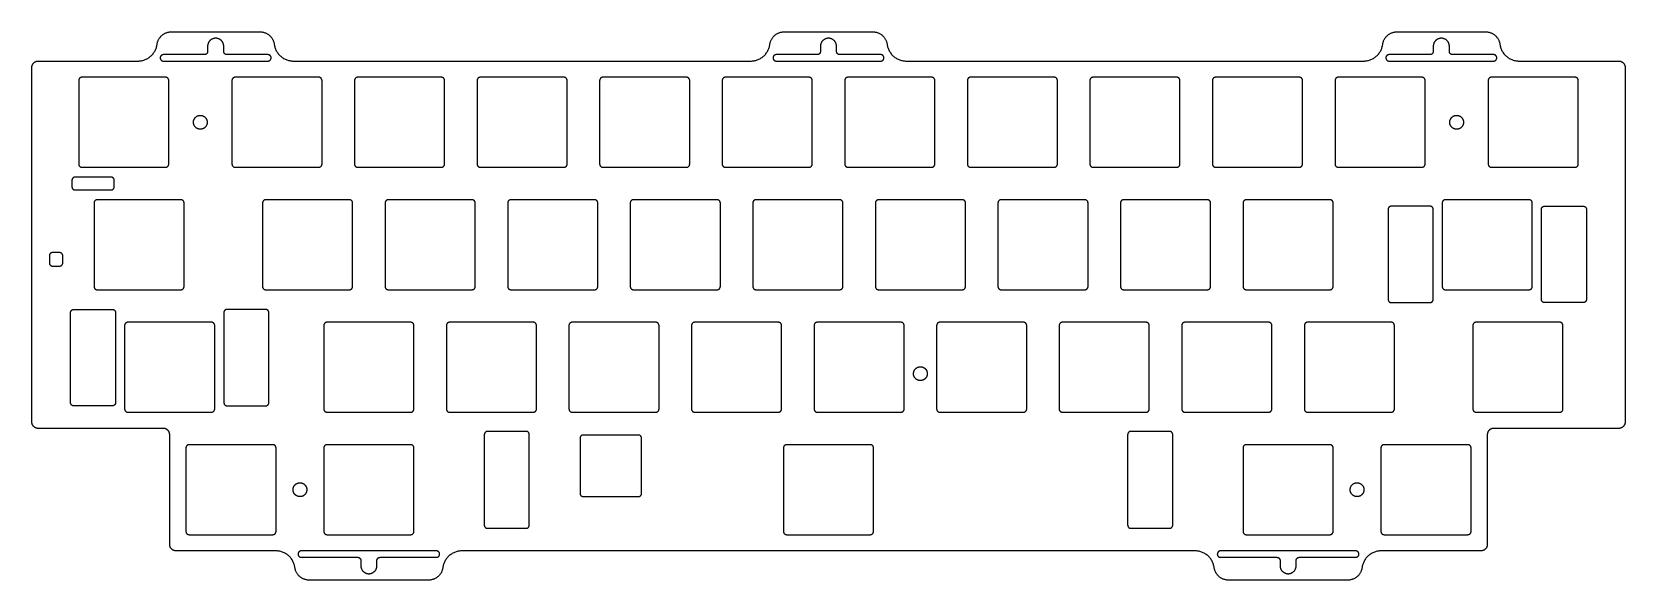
# Model space of a CAD drawing. Header units: millimetres. Extents: x -2641 to -2393, y 250 to 336.
import ezdxf

# ---------------------------------------------------------------- set-up
doc = ezdxf.new("R2010")
doc.units = ezdxf.units.MM
doc.layers.add('默认', color=7, linetype='Continuous', true_color=0xffffff)

msp = doc.modelspace()

# ---------------------------------------------------------------- linework, layer by layer
at = {"layer": '默认'}
for p, q in [((-2634.74, 312.41), (-2634.74, 311.41)), ((-2628.66, 312.91), (-2634.24, 312.91)), ((-2628.16, 311.41), (-2628.16, 312.41)), ((-2634.24, 310.91), (-2628.66, 310.91))]:
    msp.add_line(p, q, dxfattribs=at)
for points in [[(-2636.66, 301.17), (-2637.21, 301.17), (-2637.75, 301.17)], [(-2637.75, 299.07), (-2637.21, 299.07), (-2636.66, 299.07)], [(-2546.7, 272.79), (-2555.27, 272.79)], [(-2555.77, 272.29), (-2555.77, 263.71)], [(-2546.2, 263.71), (-2546.2, 272.29)], [(-2555.27, 263.21), (-2546.7, 263.21)]]:
    msp.add_lwpolyline(points, dxfattribs=at)
for points, weights in [([(-2621.51, 333.56), (-2621.25, 335.51), (-2619.28, 335.51)], [1, 0.752772652709, 1]), ([(-2605.52, 335.51), (-2603.55, 335.51), (-2603.29, 333.56)], [1, 0.752772652709, 1]), ([(-2526.26, 333.56), (-2526, 335.51), (-2524.03, 335.51)], [1, 0.752772652709, 1]), ([(-2510.27, 335.51), (-2508.3, 335.51), (-2508.04, 333.56)], [1, 0.752772652709, 1]), ([(-2431.01, 333.56), (-2430.75, 335.51), (-2428.78, 335.51)], [1, 0.752772652709, 1]), ([(-2415.02, 335.51), (-2413.05, 335.51), (-2412.79, 333.56)], [1, 0.752772652709, 1]), ([(-2624.48, 330.96), (-2621.86, 330.96), (-2621.51, 333.56)], [1, 0.752772652709, 1]), ([(-2613.65, 332.46), (-2613.65, 331.96), (-2614.15, 331.96)], [1, 0.707106781187, 1]), ([(-2610.65, 331.96), (-2611.15, 331.96), (-2611.15, 332.46)], [1, 0.707106781187, 1]), ([(-2603.29, 333.56), (-2602.94, 330.96), (-2600.31, 330.96)], [1, 0.752772652709, 1]), ([(-2529.23, 330.96), (-2526.61, 330.96), (-2526.26, 333.56)], [1, 0.752772652709, 1]), ([(-2518.4, 332.46), (-2518.4, 331.96), (-2518.9, 331.96)], [1, 0.707106781187, 1]), ([(-2515.4, 331.96), (-2515.9, 331.96), (-2515.9, 332.46)], [1, 0.707106781187, 1]), ([(-2508.04, 333.56), (-2507.69, 330.96), (-2505.06, 330.96)], [1, 0.752772652709, 1]), ([(-2433.98, 330.96), (-2431.36, 330.96), (-2431.01, 333.56)], [1, 0.752772652709, 1]), ([(-2423.15, 332.46), (-2423.15, 331.96), (-2423.65, 331.96)], [1, 0.707106781186, 1]), ([(-2420.15, 331.96), (-2420.65, 331.96), (-2420.65, 332.46)], [1, 0.707106781187, 1]), ([(-2412.79, 333.56), (-2412.44, 330.96), (-2409.81, 330.96)], [1, 0.752772652709, 1]), ([(-2640.97, 329.96), (-2640.97, 330.96), (-2639.97, 330.96)], [1, 0.707106781187, 1]), ([(-2394.33, 330.96), (-2393.33, 330.96), (-2393.33, 329.96)], [1, 0.707106781187, 1]), ([(-2633.19, 328.44), (-2633.69, 328.44), (-2633.69, 327.94)], [1, 0.707106781186, 1]), ([(-2619.69, 327.94), (-2619.69, 328.44), (-2620.19, 328.44)], [1, 0.707106781187, 1]), ([(-2609.37, 328.44), (-2609.87, 328.44), (-2609.87, 327.94)], [1, 0.707106781187, 1]), ([(-2595.87, 327.94), (-2595.87, 328.44), (-2596.37, 328.44)], [1, 0.707106781186, 1]), ([(-2590.32, 328.44), (-2590.82, 328.44), (-2590.82, 327.94)], [1, 0.707106781187, 1]), ([(-2576.82, 327.94), (-2576.82, 328.44), (-2577.32, 328.44)], [1, 0.707106781186, 1]), ([(-2571.27, 328.44), (-2571.77, 328.44), (-2571.77, 327.94)], [1, 0.707106781186, 1]), ([(-2557.77, 327.94), (-2557.77, 328.44), (-2558.27, 328.44)], [1, 0.707106781187, 1]), ([(-2552.22, 328.44), (-2552.72, 328.44), (-2552.72, 327.94)], [1, 0.707106781187, 1]), ([(-2538.72, 327.94), (-2538.72, 328.44), (-2539.22, 328.44)], [1, 0.707106781186, 1]), ([(-2533.17, 328.44), (-2533.67, 328.44), (-2533.67, 327.94)], [1, 0.707106781186, 1]), ([(-2519.67, 327.94), (-2519.67, 328.44), (-2520.17, 328.44)], [1, 0.707106781187, 1]), ([(-2514.12, 328.44), (-2514.62, 328.44), (-2514.62, 327.94)], [1, 0.707106781186, 1]), ([(-2500.62, 327.94), (-2500.62, 328.44), (-2501.12, 328.44)], [1, 0.707106781186, 1]), ([(-2495.07, 328.44), (-2495.57, 328.44), (-2495.57, 327.94)], [1, 0.707106781187, 1]), ([(-2481.57, 327.94), (-2481.57, 328.44), (-2482.07, 328.44)], [1, 0.707106781187, 1]), ([(-2476.02, 328.44), (-2476.52, 328.44), (-2476.52, 327.94)], [1, 0.707106781186, 1]), ([(-2462.52, 327.94), (-2462.52, 328.44), (-2463.02, 328.44)], [1, 0.707106781186, 1]), ([(-2456.97, 328.44), (-2457.47, 328.44), (-2457.47, 327.94)], [1, 0.707106781186, 1]), ([(-2443.47, 327.94), (-2443.47, 328.44), (-2443.97, 328.44)], [1, 0.707106781186, 1]), ([(-2437.92, 328.44), (-2438.42, 328.44), (-2438.42, 327.94)], [1, 0.707106781186, 1]), ([(-2424.42, 327.94), (-2424.42, 328.44), (-2424.92, 328.44)], [1, 0.707106781186, 1]), ([(-2414.11, 328.44), (-2414.61, 328.44), (-2414.61, 327.94)], [1, 0.707106781186, 1]), ([(-2400.61, 327.94), (-2400.61, 328.44), (-2401.11, 328.44)], [1, 0.707106781186, 1]), ([(-2633.69, 314.94), (-2633.69, 314.44), (-2633.19, 314.44)], [1, 0.707106781186, 1]), ([(-2620.19, 314.44), (-2619.69, 314.44), (-2619.69, 314.94)], [1, 0.707106781187, 1]), ([(-2609.87, 314.94), (-2609.87, 314.44), (-2609.37, 314.44)], [1, 0.707106781187, 1]), ([(-2596.37, 314.44), (-2595.87, 314.44), (-2595.87, 314.94)], [1, 0.707106781187, 1]), ([(-2590.82, 314.94), (-2590.82, 314.44), (-2590.32, 314.44)], [1, 0.707106781186, 1]), ([(-2577.32, 314.44), (-2576.82, 314.44), (-2576.82, 314.94)], [1, 0.707106781187, 1]), ([(-2571.77, 314.94), (-2571.77, 314.44), (-2571.27, 314.44)], [1, 0.707106781187, 1]), ([(-2558.27, 314.44), (-2557.77, 314.44), (-2557.77, 314.94)], [1, 0.707106781186, 1]), ([(-2552.72, 314.94), (-2552.72, 314.44), (-2552.22, 314.44)], [1, 0.707106781186, 1]), ([(-2539.22, 314.44), (-2538.72, 314.44), (-2538.72, 314.94)], [1, 0.707106781187, 1]), ([(-2533.67, 314.94), (-2533.67, 314.44), (-2533.17, 314.44)], [1, 0.707106781187, 1]), ([(-2520.17, 314.44), (-2519.67, 314.44), (-2519.67, 314.94)], [1, 0.707106781187, 1]), ([(-2514.62, 314.94), (-2514.62, 314.44), (-2514.12, 314.44)], [1, 0.707106781186, 1]), ([(-2501.12, 314.44), (-2500.62, 314.44), (-2500.62, 314.94)], [1, 0.707106781186, 1]), ([(-2495.57, 314.94), (-2495.57, 314.44), (-2495.07, 314.44)], [1, 0.707106781187, 1]), ([(-2482.07, 314.44), (-2481.57, 314.44), (-2481.57, 314.94)], [1, 0.707106781187, 1]), ([(-2476.52, 314.94), (-2476.52, 314.44), (-2476.02, 314.44)], [1, 0.707106781186, 1]), ([(-2463.02, 314.44), (-2462.52, 314.44), (-2462.52, 314.94)], [1, 0.707106781187, 1]), ([(-2457.47, 314.94), (-2457.47, 314.44), (-2456.97, 314.44)], [1, 0.707106781186, 1]), ([(-2443.97, 314.44), (-2443.47, 314.44), (-2443.47, 314.94)], [1, 0.707106781186, 1]), ([(-2438.42, 314.94), (-2438.42, 314.44), (-2437.92, 314.44)], [1, 0.707106781187, 1]), ([(-2424.92, 314.44), (-2424.42, 314.44), (-2424.42, 314.94)], [1, 0.707106781186, 1]), ([(-2414.61, 314.94), (-2414.61, 314.44), (-2414.11, 314.44)], [1, 0.707106781187, 1]), ([(-2401.11, 314.44), (-2400.61, 314.44), (-2400.61, 314.94)], [1, 0.707106781186, 1]), ([(-2634.24, 312.91), (-2634.74, 312.91), (-2634.74, 312.41)], [1, 0.707106781187, 1]), ([(-2628.16, 312.41), (-2628.16, 312.91), (-2628.66, 312.91)], [1, 0.707106781187, 1]), ([(-2634.74, 311.41), (-2634.74, 310.91), (-2634.24, 310.91)], [1, 0.707106781187, 1]), ([(-2628.66, 310.91), (-2628.16, 310.91), (-2628.16, 311.41)], [1, 0.707106781186, 1]), ([(-2630.81, 309.39), (-2631.31, 309.39), (-2631.31, 308.89)], [1, 0.707106781186, 1]), ([(-2617.31, 308.89), (-2617.31, 309.39), (-2617.81, 309.39)], [1, 0.707106781187, 1]), ([(-2604.61, 309.39), (-2605.11, 309.39), (-2605.11, 308.89)], [1, 0.707106781186, 1]), ([(-2591.11, 308.89), (-2591.11, 309.39), (-2591.61, 309.39)], [1, 0.707106781187, 1]), ([(-2585.56, 309.39), (-2586.06, 309.39), (-2586.06, 308.89)], [1, 0.707106781187, 1]), ([(-2572.06, 308.89), (-2572.06, 309.39), (-2572.56, 309.39)], [1, 0.707106781187, 1]), ([(-2566.51, 309.39), (-2567.01, 309.39), (-2567.01, 308.89)], [1, 0.707106781187, 1]), ([(-2553.01, 308.89), (-2553.01, 309.39), (-2553.51, 309.39)], [1, 0.707106781187, 1]), ([(-2547.46, 309.39), (-2547.96, 309.39), (-2547.96, 308.89)], [1, 0.707106781186, 1]), ([(-2533.96, 308.89), (-2533.96, 309.39), (-2534.46, 309.39)], [1, 0.707106781187, 1]), ([(-2528.41, 309.39), (-2528.91, 309.39), (-2528.91, 308.89)], [1, 0.707106781186, 1]), ([(-2514.91, 308.89), (-2514.91, 309.39), (-2515.41, 309.39)], [1, 0.707106781186, 1]), ([(-2509.36, 309.39), (-2509.86, 309.39), (-2509.86, 308.89)], [1, 0.707106781186, 1]), ([(-2495.86, 308.89), (-2495.86, 309.39), (-2496.36, 309.39)], [1, 0.707106781187, 1]), ([(-2490.31, 309.39), (-2490.81, 309.39), (-2490.81, 308.89)], [1, 0.707106781186, 1]), ([(-2476.81, 308.89), (-2476.81, 309.39), (-2477.31, 309.39)], [1, 0.707106781188, 1]), ([(-2471.26, 309.39), (-2471.76, 309.39), (-2471.76, 308.89)], [1, 0.707106781187, 1]), ([(-2457.76, 308.89), (-2457.76, 309.39), (-2458.26, 309.39)], [1, 0.707106781187, 1]), ([(-2452.21, 309.39), (-2452.71, 309.39), (-2452.71, 308.89)], [1, 0.707106781186, 1]), ([(-2438.71, 308.89), (-2438.71, 309.39), (-2439.21, 309.39)], [1, 0.707106781187, 1]), ([(-2429.67, 308.39), (-2430.17, 308.39), (-2430.17, 307.89)], [1, 0.707106781187, 1]), ([(-2423.17, 307.9), (-2423.17, 308.4), (-2423.67, 308.39)], [1, 0.707106781187, 1]), ([(-2421.26, 309.39), (-2421.76, 309.39), (-2421.76, 308.89)], [1, 0.707106781186, 1]), ([(-2407.76, 308.89), (-2407.76, 309.39), (-2408.26, 309.39)], [1, 0.707106781187, 1]), ([(-2406.34, 307.9), (-2406.34, 308.4), (-2405.84, 308.39)], [1, 0.707106781187, 1]), ([(-2399.84, 308.39), (-2399.34, 308.39), (-2399.34, 307.89)], [1, 0.707106781187, 1]), ([(-2637.75, 301.17), (-2638.25, 301.17), (-2638.25, 300.67)], [1, 0.707106781187, 1]), ([(-2636.16, 300.67), (-2636.16, 301.17), (-2636.66, 301.17)], [1, 0.707106781187, 1]), ([(-2638.25, 299.57), (-2638.25, 299.07), (-2637.75, 299.07)], [1, 0.707106781187, 1]), ([(-2636.66, 299.07), (-2636.16, 299.07), (-2636.16, 299.57)], [1, 0.707106781187, 1]), ([(-2631.31, 295.89), (-2631.31, 295.39), (-2630.81, 295.39)], [1, 0.707106781186, 1]), ([(-2617.81, 295.39), (-2617.31, 295.39), (-2617.31, 295.89)], [1, 0.707106781187, 1]), ([(-2605.11, 295.89), (-2605.11, 295.39), (-2604.61, 295.39)], [1, 0.707106781186, 1]), ([(-2591.61, 295.39), (-2591.11, 295.39), (-2591.11, 295.89)], [1, 0.707106781187, 1]), ([(-2586.06, 295.89), (-2586.06, 295.39), (-2585.56, 295.39)], [1, 0.707106781186, 1]), ([(-2572.56, 295.39), (-2572.06, 295.39), (-2572.06, 295.89)], [1, 0.707106781187, 1]), ([(-2567.01, 295.89), (-2567.01, 295.39), (-2566.51, 295.39)], [1, 0.707106781187, 1]), ([(-2553.51, 295.39), (-2553.01, 295.39), (-2553.01, 295.89)], [1, 0.707106781186, 1]), ([(-2547.96, 295.89), (-2547.96, 295.39), (-2547.46, 295.39)], [1, 0.707106781186, 1]), ([(-2534.46, 295.39), (-2533.96, 295.39), (-2533.96, 295.89)], [1, 0.707106781187, 1]), ([(-2528.91, 295.89), (-2528.91, 295.39), (-2528.41, 295.39)], [1, 0.707106781186, 1]), ([(-2515.41, 295.39), (-2514.91, 295.39), (-2514.91, 295.89)], [1, 0.707106781185, 1]), ([(-2509.86, 295.89), (-2509.86, 295.39), (-2509.36, 295.39)], [1, 0.707106781186, 1]), ([(-2496.36, 295.39), (-2495.86, 295.39), (-2495.86, 295.89)], [1, 0.707106781186, 1]), ([(-2490.81, 295.89), (-2490.81, 295.39), (-2490.31, 295.39)], [1, 0.707106781187, 1]), ([(-2477.31, 295.39), (-2476.81, 295.39), (-2476.81, 295.89)], [1, 0.707106781188, 1]), ([(-2471.76, 295.89), (-2471.76, 295.39), (-2471.26, 295.39)], [1, 0.707106781185, 1]), ([(-2458.26, 295.39), (-2457.76, 295.39), (-2457.76, 295.89)], [1, 0.707106781187, 1]), ([(-2452.71, 295.89), (-2452.71, 295.39), (-2452.21, 295.39)], [1, 0.707106781186, 1]), ([(-2439.21, 295.39), (-2438.71, 295.39), (-2438.71, 295.89)], [1, 0.707106781187, 1]), ([(-2421.76, 295.89), (-2421.76, 295.39), (-2421.26, 295.39)], [1, 0.707106781186, 1]), ([(-2408.26, 295.39), (-2407.76, 295.39), (-2407.76, 295.89)], [1, 0.707106781187, 1]), ([(-2628.46, 292.34), (-2627.96, 292.34), (-2627.96, 291.84)], [1, 0.707106781187, 1]), ([(-2610.63, 292.34), (-2611.13, 292.34), (-2611.13, 291.84)], [1, 0.707106781187, 1]), ([(-2423.67, 293.38), (-2423.17, 293.38), (-2423.17, 293.88)], [1, 0.707106781187, 1]), ([(-2405.84, 293.38), (-2406.34, 293.38), (-2406.34, 293.88)], [1, 0.707106781187, 1]), ([(-2626.05, 290.33), (-2626.55, 290.33), (-2626.55, 289.83)], [1, 0.707106781187, 1]), ([(-2612.55, 289.83), (-2612.55, 290.33), (-2613.05, 290.33)], [1, 0.707106781186, 1]), ([(-2595.09, 290.33), (-2595.59, 290.33), (-2595.59, 289.83)], [1, 0.707106781187, 1]), ([(-2581.59, 289.83), (-2581.59, 290.33), (-2582.09, 290.33)], [1, 0.707106781186, 1]), ([(-2576.04, 290.33), (-2576.54, 290.33), (-2576.54, 289.83)], [1, 0.707106781187, 1]), ([(-2562.54, 289.83), (-2562.54, 290.33), (-2563.04, 290.33)], [1, 0.707106781187, 1]), ([(-2556.99, 290.33), (-2557.49, 290.33), (-2557.49, 289.83)], [1, 0.707106781187, 1]), ([(-2543.49, 289.83), (-2543.49, 290.33), (-2543.99, 290.33)], [1, 0.707106781188, 1]), ([(-2537.94, 290.33), (-2538.44, 290.33), (-2538.44, 289.83)], [1, 0.707106781186, 1]), ([(-2524.44, 289.83), (-2524.44, 290.33), (-2524.94, 290.33)], [1, 0.707106781187, 1]), ([(-2518.89, 290.33), (-2519.39, 290.33), (-2519.39, 289.83)], [1, 0.707106781187, 1]), ([(-2505.39, 289.83), (-2505.39, 290.33), (-2505.89, 290.33)], [1, 0.707106781187, 1]), ([(-2499.84, 290.33), (-2500.34, 290.33), (-2500.34, 289.83)], [1, 0.707106781186, 1]), ([(-2486.34, 289.83), (-2486.34, 290.33), (-2486.84, 290.33)], [1, 0.707106781187, 1]), ([(-2480.79, 290.33), (-2481.29, 290.33), (-2481.29, 289.83)], [1, 0.707106781186, 1]), ([(-2467.29, 289.83), (-2467.29, 290.33), (-2467.79, 290.33)], [1, 0.707106781188, 1]), ([(-2461.74, 290.33), (-2462.24, 290.33), (-2462.24, 289.83)], [1, 0.707106781187, 1]), ([(-2448.24, 289.83), (-2448.24, 290.33), (-2448.74, 290.33)], [1, 0.707106781186, 1]), ([(-2442.69, 290.33), (-2443.19, 290.33), (-2443.19, 289.83)], [1, 0.707106781186, 1]), ([(-2429.19, 289.83), (-2429.19, 290.33), (-2429.69, 290.33)], [1, 0.707106781186, 1]), ([(-2416.49, 290.33), (-2416.99, 290.33), (-2416.99, 289.83)], [1, 0.707106781186, 1]), ([(-2402.99, 289.83), (-2402.99, 290.33), (-2403.49, 290.33)], [1, 0.707106781186, 1]), ([(-2634.46, 277.33), (-2634.96, 277.33), (-2634.96, 277.83)], [1, 0.707106781187, 1]), ([(-2627.96, 277.83), (-2627.96, 277.33), (-2628.46, 277.33)], [1, 0.707106781187, 1]), ([(-2611.13, 277.83), (-2611.13, 277.33), (-2610.63, 277.33)], [1, 0.707106781187, 1]), ([(-2604.63, 277.33), (-2604.13, 277.33), (-2604.13, 277.83)], [1, 0.707106781187, 1]), ([(-2626.55, 276.84), (-2626.55, 276.34), (-2626.05, 276.34)], [1, 0.707106781187, 1]), ([(-2613.05, 276.34), (-2612.55, 276.34), (-2612.55, 276.84)], [1, 0.707106781186, 1]), ([(-2595.59, 276.84), (-2595.59, 276.34), (-2595.09, 276.34)], [1, 0.707106781186, 1]), ([(-2582.09, 276.34), (-2581.59, 276.34), (-2581.59, 276.84)], [1, 0.707106781186, 1]), ([(-2576.54, 276.84), (-2576.54, 276.34), (-2576.04, 276.34)], [1, 0.707106781186, 1]), ([(-2563.04, 276.34), (-2562.54, 276.34), (-2562.54, 276.84)], [1, 0.707106781186, 1]), ([(-2557.49, 276.84), (-2557.49, 276.34), (-2556.99, 276.34)], [1, 0.707106781186, 1]), ([(-2543.99, 276.34), (-2543.49, 276.34), (-2543.49, 276.84)], [1, 0.707106781186, 1]), ([(-2538.44, 276.84), (-2538.44, 276.34), (-2537.94, 276.34)], [1, 0.707106781186, 1]), ([(-2524.94, 276.34), (-2524.44, 276.34), (-2524.44, 276.84)], [1, 0.707106781186, 1]), ([(-2519.39, 276.84), (-2519.39, 276.34), (-2518.89, 276.34)], [1, 0.707106781186, 1]), ([(-2505.89, 276.34), (-2505.39, 276.34), (-2505.39, 276.84)], [1, 0.707106781186, 1]), ([(-2500.34, 276.84), (-2500.34, 276.34), (-2499.84, 276.34)], [1, 0.707106781186, 1]), ([(-2486.84, 276.34), (-2486.34, 276.34), (-2486.34, 276.84)], [1, 0.707106781186, 1]), ([(-2481.29, 276.84), (-2481.29, 276.34), (-2480.79, 276.34)], [1, 0.707106781185, 1]), ([(-2467.79, 276.34), (-2467.29, 276.34), (-2467.29, 276.84)], [1, 0.707106781186, 1]), ([(-2462.24, 276.84), (-2462.24, 276.34), (-2461.74, 276.34)], [1, 0.707106781186, 1]), ([(-2448.74, 276.34), (-2448.24, 276.34), (-2448.24, 276.84)], [1, 0.707106781186, 1]), ([(-2443.19, 276.84), (-2443.19, 276.34), (-2442.69, 276.34)], [1, 0.707106781186, 1]), ([(-2429.69, 276.34), (-2429.19, 276.34), (-2429.19, 276.84)], [1, 0.707106781186, 1]), ([(-2416.99, 276.84), (-2416.99, 276.34), (-2416.49, 276.34)], [1, 0.707106781186, 1]), ([(-2403.49, 276.34), (-2402.99, 276.34), (-2402.99, 276.84)], [1, 0.707106781186, 1]), ([(-2639.97, 273.82), (-2640.97, 273.82), (-2640.97, 274.82)], [1, 0.707106781187, 1]), ([(-2619.54, 272.82), (-2619.54, 273.82), (-2620.54, 273.82)], [1, 0.707106781187, 1]), ([(-2563.65, 272.86), (-2563.65, 273.36), (-2564.15, 273.36)], [1, 0.707106781187, 1]), ([(-2555.27, 272.79), (-2555.77, 272.79), (-2555.77, 272.29)], [1, 0.707106781187, 1]), ([(-2546.2, 272.29), (-2546.2, 272.79), (-2546.7, 272.79)], [1, 0.707106781187, 1]), ([(-2463.65, 272.86), (-2463.65, 273.36), (-2464.15, 273.36)], [1, 0.707106781187, 1]), ([(-2413.76, 273.82), (-2414.76, 273.82), (-2414.76, 272.82)], [1, 0.707106781187, 1]), ([(-2393.33, 274.82), (-2393.33, 273.82), (-2394.33, 273.82)], [1, 0.707106781187, 1]), ([(-2616.52, 271.29), (-2617.02, 271.29), (-2617.02, 270.79)], [1, 0.707106781186, 1]), ([(-2603.02, 270.79), (-2603.02, 271.29), (-2603.52, 271.29)], [1, 0.707106781187, 1]), ([(-2595.09, 271.29), (-2595.59, 271.29), (-2595.59, 270.79)], [1, 0.707106781186, 1]), ([(-2581.59, 270.79), (-2581.59, 271.29), (-2582.09, 271.29)], [1, 0.707106781187, 1]), ([(-2523.65, 271.29), (-2524.15, 271.29), (-2524.15, 270.79)], [1, 0.707106781186, 1]), ([(-2510.15, 270.79), (-2510.15, 271.29), (-2510.65, 271.29)], [1, 0.707106781187, 1]), ([(-2452.21, 271.29), (-2452.71, 271.29), (-2452.71, 270.79)], [1, 0.707106781186, 1]), ([(-2438.71, 270.79), (-2438.71, 271.29), (-2439.21, 271.29)], [1, 0.707106781187, 1]), ([(-2430.78, 271.29), (-2431.28, 271.29), (-2431.28, 270.79)], [1, 0.707106781186, 1]), ([(-2417.28, 270.79), (-2417.28, 271.29), (-2417.78, 271.29)], [1, 0.707106781187, 1]), ([(-2555.77, 263.71), (-2555.77, 263.21), (-2555.27, 263.21)], [1, 0.707106781187, 1]), ([(-2546.7, 263.21), (-2546.2, 263.21), (-2546.2, 263.71)], [1, 0.707106781187, 1]), ([(-2617.02, 257.79), (-2617.02, 257.29), (-2616.52, 257.29)], [1, 0.707106781186, 1]), ([(-2603.52, 257.29), (-2603.02, 257.29), (-2603.02, 257.79)], [1, 0.707106781187, 1]), ([(-2595.59, 257.79), (-2595.59, 257.29), (-2595.09, 257.29)], [1, 0.707106781186, 1]), ([(-2582.09, 257.29), (-2581.59, 257.29), (-2581.59, 257.79)], [1, 0.707106781187, 1]), ([(-2570.65, 258.78), (-2570.65, 258.28), (-2570.15, 258.28)], [1, 0.707106781187, 1]), ([(-2564.15, 258.28), (-2563.65, 258.28), (-2563.65, 258.78)], [1, 0.707106781187, 1]), ([(-2524.15, 257.79), (-2524.15, 257.29), (-2523.65, 257.29)], [1, 0.707106781186, 1]), ([(-2510.65, 257.29), (-2510.15, 257.29), (-2510.15, 257.79)], [1, 0.707106781187, 1]), ([(-2470.65, 258.78), (-2470.65, 258.28), (-2470.15, 258.28)], [1, 0.707106781187, 1]), ([(-2464.15, 258.28), (-2463.65, 258.28), (-2463.65, 258.78)], [1, 0.707106781187, 1]), ([(-2452.71, 257.79), (-2452.71, 257.29), (-2452.21, 257.29)], [1, 0.707106781186, 1]), ([(-2439.21, 257.29), (-2438.71, 257.29), (-2438.71, 257.79)], [1, 0.707106781187, 1]), ([(-2431.28, 257.79), (-2431.28, 257.29), (-2430.78, 257.29)], [1, 0.707106781186, 1]), ([(-2417.78, 257.29), (-2417.28, 257.29), (-2417.28, 257.79)], [1, 0.707106781187, 1]), ([(-2618.54, 254.77), (-2619.54, 254.77), (-2619.54, 255.77)], [1, 0.707106781187, 1]), ([(-2414.76, 255.77), (-2414.76, 254.77), (-2415.76, 254.77)], [1, 0.707106781187, 1]), ([(-2600.08, 252.17), (-2600.43, 254.77), (-2603.05, 254.77)], [1, 0.752772652709, 1]), ([(-2590.34, 253.77), (-2589.84, 253.77), (-2589.84, 253.27)], [1, 0.707106781187, 1]), ([(-2587.34, 253.27), (-2587.34, 253.77), (-2586.84, 253.77)], [1, 0.707106781187, 1]), ([(-2574.12, 254.77), (-2576.74, 254.77), (-2577.09, 252.17)], [1, 0.752772652709, 1]), ([(-2457.21, 252.17), (-2457.56, 254.77), (-2460.18, 254.77)], [1, 0.752772652709, 1]), ([(-2447.46, 253.77), (-2446.96, 253.77), (-2446.96, 253.27)], [1, 0.707106781187, 1]), ([(-2444.46, 253.27), (-2444.46, 253.77), (-2443.96, 253.77)], [1, 0.707106781187, 1]), ([(-2431.24, 254.77), (-2433.87, 254.77), (-2434.22, 252.17)], [1, 0.752772652709, 1]), ([(-2597.85, 250.22), (-2599.82, 250.22), (-2600.08, 252.17)], [1, 0.752772652709, 1]), ([(-2577.09, 252.17), (-2577.35, 250.22), (-2579.32, 250.22)], [1, 0.752772652709, 1]), ([(-2454.98, 250.22), (-2456.94, 250.22), (-2457.21, 252.17)], [1, 0.752772652709, 1]), ([(-2434.22, 252.17), (-2434.48, 250.22), (-2436.45, 250.22)], [1, 0.752772652709, 1])]:
    msp.add_rational_spline(points, weights, degree=2, dxfattribs=at)
for points in [[(-2619.28, 335.51), (-2612.4, 335.51), (-2605.52, 335.51)], [(-2524.03, 335.51), (-2517.15, 335.51), (-2510.27, 335.51)], [(-2428.78, 335.51), (-2421.9, 335.51), (-2415.02, 335.51)], [(-2614.15, 331.96), (-2617.33, 331.96), (-2620.52, 331.96)], [(-2613.65, 333.26), (-2613.65, 332.86), (-2613.65, 332.46)], [(-2611.15, 332.46), (-2611.15, 332.86), (-2611.15, 333.26)], [(-2604.28, 331.96), (-2607.46, 331.96), (-2610.65, 331.96)], [(-2518.9, 331.96), (-2522.08, 331.96), (-2525.27, 331.96)], [(-2518.4, 333.26), (-2518.4, 332.86), (-2518.4, 332.46)], [(-2515.9, 332.46), (-2515.9, 332.86), (-2515.9, 333.26)], [(-2509.03, 331.96), (-2512.21, 331.96), (-2515.4, 331.96)], [(-2423.65, 331.96), (-2426.83, 331.96), (-2430.02, 331.96)], [(-2423.15, 333.26), (-2423.15, 332.86), (-2423.15, 332.46)], [(-2420.65, 332.46), (-2420.65, 332.86), (-2420.65, 333.26)], [(-2413.78, 331.96), (-2416.96, 331.96), (-2420.15, 331.96)], [(-2640.97, 274.82), (-2640.97, 302.39), (-2640.97, 329.96)], [(-2639.97, 330.96), (-2638.68, 330.96), (-2624.48, 330.96)], [(-2620.52, 330.96), (-2612.4, 330.96), (-2604.28, 330.96)], [(-2600.31, 330.96), (-2569.54, 330.96), (-2529.23, 330.96)], [(-2525.27, 330.96), (-2517.15, 330.96), (-2509.03, 330.96)], [(-2505.06, 330.96), (-2464.8, 330.96), (-2433.98, 330.96)], [(-2430.02, 330.96), (-2421.9, 330.96), (-2413.78, 330.96)], [(-2409.81, 330.96), (-2400.62, 330.96), (-2394.33, 330.96)], [(-2393.33, 329.96), (-2393.33, 302.39), (-2393.33, 274.82)], [(-2633.69, 327.94), (-2633.69, 321.44), (-2633.69, 314.94)], [(-2620.19, 328.44), (-2626.69, 328.44), (-2633.19, 328.44)], [(-2619.69, 314.94), (-2619.69, 321.44), (-2619.69, 327.94)], [(-2609.87, 327.94), (-2609.87, 321.44), (-2609.87, 314.94)], [(-2596.37, 328.44), (-2602.87, 328.44), (-2609.37, 328.44)], [(-2595.87, 314.94), (-2595.87, 321.44), (-2595.87, 327.94)], [(-2590.82, 327.94), (-2590.82, 321.44), (-2590.82, 314.94)], [(-2577.32, 328.44), (-2583.82, 328.44), (-2590.32, 328.44)], [(-2576.82, 314.94), (-2576.82, 321.44), (-2576.82, 327.94)], [(-2571.77, 327.94), (-2571.77, 321.44), (-2571.77, 314.94)], [(-2558.27, 328.44), (-2564.77, 328.44), (-2571.27, 328.44)], [(-2557.77, 314.94), (-2557.77, 321.44), (-2557.77, 327.94)], [(-2552.72, 327.94), (-2552.72, 321.44), (-2552.72, 314.94)], [(-2539.22, 328.44), (-2545.72, 328.44), (-2552.22, 328.44)], [(-2538.72, 314.94), (-2538.72, 321.44), (-2538.72, 327.94)], [(-2533.67, 327.94), (-2533.67, 321.44), (-2533.67, 314.94)], [(-2520.17, 328.44), (-2526.67, 328.44), (-2533.17, 328.44)], [(-2519.67, 314.94), (-2519.67, 321.44), (-2519.67, 327.94)], [(-2514.62, 327.94), (-2514.62, 321.44), (-2514.62, 314.94)], [(-2501.12, 328.44), (-2507.62, 328.44), (-2514.12, 328.44)], [(-2500.62, 314.94), (-2500.62, 321.44), (-2500.62, 327.94)], [(-2495.57, 327.94), (-2495.57, 321.44), (-2495.57, 314.94)], [(-2482.07, 328.44), (-2488.57, 328.44), (-2495.07, 328.44)], [(-2481.57, 314.94), (-2481.57, 321.44), (-2481.57, 327.94)], [(-2476.52, 327.94), (-2476.52, 321.44), (-2476.52, 314.94)], [(-2463.02, 328.44), (-2469.52, 328.44), (-2476.02, 328.44)], [(-2462.52, 314.94), (-2462.52, 321.44), (-2462.52, 327.94)], [(-2457.47, 327.94), (-2457.47, 321.44), (-2457.47, 314.94)], [(-2443.97, 328.44), (-2450.47, 328.44), (-2456.97, 328.44)], [(-2443.47, 314.94), (-2443.47, 321.44), (-2443.47, 327.94)], [(-2438.42, 327.94), (-2438.42, 321.44), (-2438.42, 314.94)], [(-2424.92, 328.44), (-2431.42, 328.44), (-2437.92, 328.44)], [(-2424.42, 314.94), (-2424.42, 321.44), (-2424.42, 327.94)], [(-2414.61, 327.94), (-2414.61, 321.44), (-2414.61, 314.94)], [(-2401.11, 328.44), (-2407.61, 328.44), (-2414.11, 328.44)], [(-2400.61, 314.94), (-2400.61, 321.44), (-2400.61, 327.94)], [(-2633.19, 314.44), (-2626.69, 314.44), (-2620.19, 314.44)], [(-2609.37, 314.44), (-2602.87, 314.44), (-2596.37, 314.44)], [(-2590.32, 314.44), (-2583.82, 314.44), (-2577.32, 314.44)], [(-2571.27, 314.44), (-2564.77, 314.44), (-2558.27, 314.44)], [(-2552.22, 314.44), (-2545.72, 314.44), (-2539.22, 314.44)], [(-2533.17, 314.44), (-2526.67, 314.44), (-2520.17, 314.44)], [(-2514.12, 314.44), (-2507.62, 314.44), (-2501.12, 314.44)], [(-2495.07, 314.44), (-2488.57, 314.44), (-2482.07, 314.44)], [(-2476.02, 314.44), (-2469.52, 314.44), (-2463.02, 314.44)], [(-2456.97, 314.44), (-2450.47, 314.44), (-2443.97, 314.44)], [(-2437.92, 314.44), (-2431.42, 314.44), (-2424.92, 314.44)], [(-2414.11, 314.44), (-2407.61, 314.44), (-2401.11, 314.44)], [(-2631.31, 308.89), (-2631.31, 302.39), (-2631.31, 295.89)], [(-2617.81, 309.39), (-2624.31, 309.39), (-2630.81, 309.39)], [(-2617.31, 295.89), (-2617.31, 302.39), (-2617.31, 308.89)], [(-2605.11, 308.89), (-2605.11, 302.39), (-2605.11, 295.89)], [(-2591.61, 309.39), (-2598.11, 309.39), (-2604.61, 309.39)], [(-2591.11, 295.89), (-2591.11, 302.39), (-2591.11, 308.89)], [(-2586.06, 308.89), (-2586.06, 302.39), (-2586.06, 295.89)], [(-2572.56, 309.39), (-2579.06, 309.39), (-2585.56, 309.39)], [(-2572.06, 295.89), (-2572.06, 302.39), (-2572.06, 308.89)], [(-2567.01, 308.89), (-2567.01, 302.39), (-2567.01, 295.89)], [(-2553.51, 309.39), (-2560.01, 309.39), (-2566.51, 309.39)], [(-2553.01, 295.89), (-2553.01, 302.39), (-2553.01, 308.89)], [(-2547.96, 308.89), (-2547.96, 302.39), (-2547.96, 295.89)], [(-2534.46, 309.39), (-2540.96, 309.39), (-2547.46, 309.39)], [(-2533.96, 295.89), (-2533.96, 302.39), (-2533.96, 308.89)], [(-2528.91, 308.89), (-2528.91, 302.39), (-2528.91, 295.89)], [(-2515.41, 309.39), (-2521.91, 309.39), (-2528.41, 309.39)], [(-2514.91, 295.89), (-2514.91, 302.39), (-2514.91, 308.89)], [(-2509.86, 308.89), (-2509.86, 302.39), (-2509.86, 295.89)], [(-2496.36, 309.39), (-2502.86, 309.39), (-2509.36, 309.39)], [(-2495.86, 295.89), (-2495.86, 302.39), (-2495.86, 308.89)], [(-2490.81, 308.89), (-2490.81, 302.39), (-2490.81, 295.89)], [(-2477.31, 309.39), (-2483.81, 309.39), (-2490.31, 309.39)], [(-2476.81, 295.89), (-2476.81, 302.39), (-2476.81, 308.89)], [(-2471.76, 308.89), (-2471.76, 302.39), (-2471.76, 295.89)], [(-2458.26, 309.39), (-2464.76, 309.39), (-2471.26, 309.39)], [(-2457.76, 295.89), (-2457.76, 302.39), (-2457.76, 308.89)], [(-2452.71, 308.89), (-2452.71, 302.39), (-2452.71, 295.89)], [(-2439.21, 309.39), (-2445.71, 309.39), (-2452.21, 309.39)], [(-2438.71, 295.89), (-2438.71, 302.39), (-2438.71, 308.89)], [(-2430.17, 307.89), (-2430.17, 300.9), (-2430.17, 293.91)], [(-2423.67, 308.39), (-2426.67, 308.39), (-2429.67, 308.39)], [(-2423.17, 293.88), (-2423.17, 300.89), (-2423.17, 307.9)], [(-2421.76, 308.89), (-2421.76, 302.39), (-2421.76, 295.89)], [(-2408.26, 309.39), (-2414.76, 309.39), (-2421.26, 309.39)], [(-2407.76, 295.89), (-2407.76, 302.39), (-2407.76, 308.89)], [(-2406.34, 293.88), (-2406.34, 300.89), (-2406.34, 307.9)], [(-2405.84, 308.39), (-2402.84, 308.39), (-2399.84, 308.39)], [(-2399.34, 307.89), (-2399.34, 300.9), (-2399.34, 293.91)], [(-2638.25, 300.67), (-2638.25, 300.12), (-2638.25, 299.57)], [(-2636.16, 299.57), (-2636.16, 300.12), (-2636.16, 300.67)], [(-2630.81, 295.39), (-2624.31, 295.39), (-2617.81, 295.39)], [(-2604.61, 295.39), (-2598.11, 295.39), (-2591.61, 295.39)], [(-2585.56, 295.39), (-2579.06, 295.39), (-2572.56, 295.39)], [(-2566.51, 295.39), (-2560.01, 295.39), (-2553.51, 295.39)], [(-2547.46, 295.39), (-2540.96, 295.39), (-2534.46, 295.39)], [(-2528.41, 295.39), (-2521.91, 295.39), (-2515.41, 295.39)], [(-2509.36, 295.39), (-2502.86, 295.39), (-2496.36, 295.39)], [(-2490.31, 295.39), (-2483.81, 295.39), (-2477.31, 295.39)], [(-2471.26, 295.39), (-2464.76, 295.39), (-2458.26, 295.39)], [(-2452.21, 295.39), (-2445.71, 295.39), (-2439.21, 295.39)], [(-2421.26, 295.39), (-2414.76, 295.39), (-2408.26, 295.39)], [(-2634.42, 292.34), (-2631.44, 292.34), (-2628.46, 292.34)], [(-2604.67, 292.34), (-2607.65, 292.34), (-2610.63, 292.34)], [(-2429.63, 293.38), (-2426.65, 293.38), (-2423.67, 293.38)], [(-2399.88, 293.38), (-2402.86, 293.38), (-2405.84, 293.38)], [(-2634.96, 277.83), (-2634.96, 284.82), (-2634.96, 291.81)], [(-2627.96, 291.84), (-2627.96, 284.83), (-2627.96, 277.83)], [(-2626.55, 289.83), (-2626.55, 283.34), (-2626.55, 276.84)], [(-2613.05, 290.33), (-2619.55, 290.33), (-2626.05, 290.33)], [(-2612.55, 276.84), (-2612.55, 283.34), (-2612.55, 289.83)], [(-2611.13, 291.84), (-2611.13, 284.83), (-2611.13, 277.83)], [(-2604.13, 277.83), (-2604.13, 284.82), (-2604.13, 291.81)], [(-2595.59, 289.83), (-2595.59, 283.34), (-2595.59, 276.84)], [(-2582.09, 290.33), (-2588.59, 290.33), (-2595.09, 290.33)], [(-2581.59, 276.84), (-2581.59, 283.34), (-2581.59, 289.83)], [(-2576.54, 289.83), (-2576.54, 283.34), (-2576.54, 276.84)], [(-2563.04, 290.33), (-2569.54, 290.33), (-2576.04, 290.33)], [(-2562.54, 276.84), (-2562.54, 283.34), (-2562.54, 289.83)], [(-2557.49, 289.83), (-2557.49, 283.34), (-2557.49, 276.84)], [(-2543.99, 290.33), (-2550.49, 290.33), (-2556.99, 290.33)], [(-2543.49, 276.84), (-2543.49, 283.34), (-2543.49, 289.83)], [(-2538.44, 289.83), (-2538.44, 283.34), (-2538.44, 276.84)], [(-2524.94, 290.33), (-2531.44, 290.33), (-2537.94, 290.33)], [(-2524.44, 276.84), (-2524.44, 283.34), (-2524.44, 289.83)], [(-2519.39, 289.83), (-2519.39, 283.34), (-2519.39, 276.84)], [(-2505.89, 290.33), (-2512.39, 290.33), (-2518.89, 290.33)], [(-2505.39, 276.84), (-2505.39, 283.34), (-2505.39, 289.83)], [(-2500.34, 289.83), (-2500.34, 283.34), (-2500.34, 276.84)], [(-2486.84, 290.33), (-2493.34, 290.33), (-2499.84, 290.33)], [(-2486.34, 276.84), (-2486.34, 283.34), (-2486.34, 289.83)], [(-2481.29, 289.83), (-2481.29, 283.34), (-2481.29, 276.84)], [(-2467.79, 290.33), (-2474.29, 290.33), (-2480.79, 290.33)], [(-2467.29, 276.84), (-2467.29, 283.34), (-2467.29, 289.83)], [(-2462.24, 289.83), (-2462.24, 283.34), (-2462.24, 276.84)], [(-2448.74, 290.33), (-2455.24, 290.33), (-2461.74, 290.33)], [(-2448.24, 276.84), (-2448.24, 283.34), (-2448.24, 289.83)], [(-2443.19, 289.83), (-2443.19, 283.34), (-2443.19, 276.84)], [(-2429.69, 290.33), (-2436.19, 290.33), (-2442.69, 290.33)], [(-2429.19, 276.84), (-2429.19, 283.34), (-2429.19, 289.83)], [(-2416.99, 289.83), (-2416.99, 283.34), (-2416.99, 276.84)], [(-2403.49, 290.33), (-2409.99, 290.33), (-2416.49, 290.33)], [(-2402.99, 276.84), (-2402.99, 283.34), (-2402.99, 289.83)], [(-2628.46, 277.33), (-2631.46, 277.33), (-2634.46, 277.33)], [(-2626.05, 276.34), (-2619.55, 276.34), (-2613.05, 276.34)], [(-2610.63, 277.33), (-2607.63, 277.33), (-2604.63, 277.33)], [(-2595.09, 276.34), (-2588.59, 276.34), (-2582.09, 276.34)], [(-2576.04, 276.34), (-2569.54, 276.34), (-2563.04, 276.34)], [(-2556.99, 276.34), (-2550.49, 276.34), (-2543.99, 276.34)], [(-2537.94, 276.34), (-2531.44, 276.34), (-2524.94, 276.34)], [(-2518.89, 276.34), (-2512.39, 276.34), (-2505.89, 276.34)], [(-2499.84, 276.34), (-2493.34, 276.34), (-2486.84, 276.34)], [(-2480.79, 276.34), (-2474.29, 276.34), (-2467.79, 276.34)], [(-2461.74, 276.34), (-2455.24, 276.34), (-2448.74, 276.34)], [(-2442.69, 276.34), (-2436.19, 276.34), (-2429.69, 276.34)], [(-2416.49, 276.34), (-2409.99, 276.34), (-2403.49, 276.34)], [(-2620.54, 273.82), (-2630.25, 273.82), (-2639.97, 273.82)], [(-2619.54, 255.77), (-2619.54, 264.29), (-2619.54, 272.82)], [(-2570.65, 272.82), (-2570.65, 265.77), (-2570.65, 258.78)], [(-2564.15, 273.36), (-2567.13, 273.36), (-2570.11, 273.36)], [(-2563.65, 258.78), (-2563.65, 265.78), (-2563.65, 272.86)], [(-2470.65, 272.82), (-2470.65, 265.77), (-2470.65, 258.78)], [(-2464.15, 273.36), (-2467.13, 273.36), (-2470.11, 273.36)], [(-2463.65, 258.78), (-2463.65, 265.78), (-2463.65, 272.86)], [(-2414.76, 272.82), (-2414.76, 264.29), (-2414.76, 255.77)], [(-2394.33, 273.82), (-2404.04, 273.82), (-2413.76, 273.82)], [(-2617.02, 270.79), (-2617.02, 264.29), (-2617.02, 257.79)], [(-2603.52, 271.29), (-2610.02, 271.29), (-2616.52, 271.29)], [(-2603.02, 257.79), (-2603.02, 264.29), (-2603.02, 270.79)], [(-2595.59, 270.79), (-2595.59, 264.29), (-2595.59, 257.79)], [(-2582.09, 271.29), (-2588.59, 271.29), (-2595.09, 271.29)], [(-2581.59, 257.79), (-2581.59, 264.29), (-2581.59, 270.79)], [(-2524.15, 270.79), (-2524.15, 264.29), (-2524.15, 257.79)], [(-2510.65, 271.29), (-2517.15, 271.29), (-2523.65, 271.29)], [(-2510.15, 257.79), (-2510.15, 264.29), (-2510.15, 270.79)], [(-2452.71, 270.79), (-2452.71, 264.29), (-2452.71, 257.79)], [(-2439.21, 271.29), (-2445.71, 271.29), (-2452.21, 271.29)], [(-2438.71, 257.79), (-2438.71, 264.29), (-2438.71, 270.79)], [(-2431.28, 270.79), (-2431.28, 264.29), (-2431.28, 257.79)], [(-2417.78, 271.29), (-2424.28, 271.29), (-2430.78, 271.29)], [(-2417.28, 257.79), (-2417.28, 264.29), (-2417.28, 270.79)], [(-2570.15, 258.28), (-2567.15, 258.28), (-2564.15, 258.28)], [(-2470.15, 258.28), (-2467.15, 258.28), (-2464.15, 258.28)], [(-2616.52, 257.29), (-2610.02, 257.29), (-2603.52, 257.29)], [(-2595.09, 257.29), (-2588.59, 257.29), (-2582.09, 257.29)], [(-2523.65, 257.29), (-2517.15, 257.29), (-2510.65, 257.29)], [(-2452.21, 257.29), (-2445.71, 257.29), (-2439.21, 257.29)], [(-2430.78, 257.29), (-2424.28, 257.29), (-2417.78, 257.29)], [(-2603.05, 254.77), (-2610.8, 254.77), (-2618.54, 254.77)], [(-2578.08, 254.77), (-2588.59, 254.77), (-2599.09, 254.77)], [(-2599.09, 253.77), (-2594.71, 253.77), (-2590.34, 253.77)], [(-2589.84, 253.27), (-2589.84, 252.87), (-2589.84, 252.47)], [(-2587.34, 252.47), (-2587.34, 252.87), (-2587.34, 253.27)], [(-2586.84, 253.77), (-2582.46, 253.77), (-2578.08, 253.77)], [(-2460.18, 254.77), (-2517.15, 254.77), (-2574.12, 254.77)], [(-2435.21, 254.77), (-2445.71, 254.77), (-2456.21, 254.77)], [(-2456.21, 253.77), (-2451.84, 253.77), (-2447.46, 253.77)], [(-2446.96, 253.27), (-2446.96, 252.87), (-2446.96, 252.47)], [(-2444.46, 252.47), (-2444.46, 252.87), (-2444.46, 253.27)], [(-2443.96, 253.77), (-2439.58, 253.77), (-2435.21, 253.77)], [(-2415.76, 254.77), (-2421.3, 254.77), (-2431.24, 254.77)], [(-2579.32, 250.22), (-2588.59, 250.22), (-2597.85, 250.22)], [(-2436.45, 250.22), (-2445.71, 250.22), (-2454.98, 250.22)]]:
    msp.add_open_spline(points, degree=2, dxfattribs=at)
for points, weights, knots in [([(-2611.15, 333.26), (-2611.15, 334.51), (-2612.4, 334.51), (-2613.65, 334.51), (-2613.65, 333.26)], [1, 0.707106803035, 1.0000000618, 0.707106824884, 1], [-242.193368, -242.193368, -242.193368, -240.229872, -240.229872, -238.266377, -238.266377, -238.266377]), ([(-2515.9, 333.26), (-2515.9, 334.51), (-2517.15, 334.51), (-2518.4, 334.51), (-2518.4, 333.26)], [1, 0.707106803035, 1.0000000618, 0.707106824884, 1], [-147.969501, -147.969501, -147.969501, -146.006006, -146.006006, -144.04251, -144.04251, -144.04251]), ([(-2420.65, 333.26), (-2420.65, 334.51), (-2421.9, 334.51), (-2423.15, 334.51), (-2423.15, 333.26)], [1, 0.707106803035, 1.0000000618, 0.707106824884, 1], [-108.885828, -108.885828, -108.885828, -106.922332, -106.922332, -104.958837, -104.958837, -104.958837]), ([(-2620.52, 331.96), (-2620.85, 331.96), (-2620.98, 331.65), (-2621.08, 331.4), (-2620.94, 331.18), (-2620.79, 330.96), (-2620.52, 330.96)], [1, 0.831555271881, 1, 0.881884916812, 1, 0.881884916812, 1], [-230.34508, -230.34508, -230.34508, -229.756186, -229.756186, -229.265235, -229.265235, -228.774284, -228.774284, -228.774284]), ([(-2604.28, 330.96), (-2604.03, 330.96), (-2603.88, 331.15), (-2603.73, 331.34), (-2603.79, 331.58), (-2603.89, 331.96), (-2604.28, 331.96)], [1, 0.898383925084, 1, 0.898383925084, 1, 0.789160246438, 1], [-212.602137, -212.602137, -212.602137, -212.147417, -212.147417, -211.692696, -211.692696, -211.031341, -211.031341, -211.031341]), ([(-2525.27, 331.96), (-2525.6, 331.96), (-2525.73, 331.65), (-2525.83, 331.4), (-2525.69, 331.18), (-2525.54, 330.96), (-2525.27, 330.96)], [1, 0.831555271881, 1, 0.881884916812, 1, 0.881884916812, 1], [-136.121214, -136.121214, -136.121214, -135.532319, -135.532319, -135.041368, -135.041368, -134.550417, -134.550417, -134.550417]), ([(-2509.03, 330.96), (-2508.78, 330.96), (-2508.63, 331.15), (-2508.48, 331.34), (-2508.54, 331.58), (-2508.64, 331.96), (-2509.03, 331.96)], [1, 0.898383925084, 1, 0.898383925084, 1, 0.789160246438, 1], [-118.378271, -118.378271, -118.378271, -117.92355, -117.92355, -117.46883, -117.46883, -116.807474, -116.807474, -116.807474]), ([(-2430.02, 331.96), (-2430.35, 331.96), (-2430.48, 331.65), (-2430.58, 331.4), (-2430.44, 331.18), (-2430.29, 330.96), (-2430.02, 330.96)], [1, 0.831555271881, 1, 0.881884916812, 1, 0.881884916812, 1], [-97.03754, -97.03754, -97.03754, -96.448646, -96.448646, -95.957695, -95.957695, -95.466744, -95.466744, -95.466744]), ([(-2413.78, 330.96), (-2413.53, 330.96), (-2413.38, 331.15), (-2413.23, 331.34), (-2413.29, 331.58), (-2413.39, 331.96), (-2413.78, 331.96)], [1, 0.898383925084, 1, 0.898383925084, 1, 0.789160246438, 1], [-79.294597, -79.294597, -79.294597, -78.839877, -78.839877, -78.385156, -78.385156, -77.723801, -77.723801, -77.723801]), ([(-2613.71, 321.44), (-2613.71, 322.51), (-2614.78, 322.51), (-2615.86, 322.51), (-2615.86, 321.44), (-2615.86, 320.36), (-2614.78, 320.36), (-2613.71, 320.36), (-2613.71, 321.44)], [1, 0.707106781187, 1, 0.707106781187, 1, 0.707106781187, 1, 0.707106781187, 1], [0, 0, 0, 1.688606, 1.688606, 3.377212, 3.377212, 5.065818, 5.065818, 6.754424, 6.754424, 6.754424]), ([(-2418.44, 321.44), (-2418.44, 322.51), (-2419.52, 322.51), (-2420.59, 322.51), (-2420.59, 321.44), (-2420.59, 320.36), (-2419.52, 320.36), (-2418.44, 320.36), (-2418.44, 321.44)], [1, 0.707106781187, 1, 0.707106781187, 1, 0.707106781187, 1, 0.707106781187, 1], [0, 0, 0, 1.688606, 1.688606, 3.377212, 3.377212, 5.065818, 5.065818, 6.754424, 6.754424, 6.754424]), ([(-2634.96, 291.81), (-2634.96, 292.04), (-2634.8, 292.2), (-2634.64, 292.35), (-2634.42, 292.34)], [1, 0.916284998338, 1, 0.916284998338, 1], [1988.6429263, 1988.6429263, 1988.6429263, 1989.0680246, 1989.0680246, 1989.493123, 1989.493123, 1989.493123]), ([(-2604.13, 291.81), (-2604.13, 292.04), (-2604.29, 292.2), (-2604.45, 292.35), (-2604.67, 292.34)], [1, 0.916284998338, 1, 0.916284998338, 1], [1988.6429263, 1988.6429263, 1988.6429263, 1989.0680246, 1989.0680246, 1989.493123, 1989.493123, 1989.493123]), ([(-2430.17, 293.91), (-2430.17, 293.68), (-2430.01, 293.52), (-2429.85, 293.37), (-2429.63, 293.38)], [1, 0.916284998338, 1, 0.916284998338, 1], [1988.6429263, 1988.6429263, 1988.6429263, 1989.0680246, 1989.0680246, 1989.493123, 1989.493123, 1989.493123]), ([(-2399.34, 293.91), (-2399.34, 293.68), (-2399.5, 293.52), (-2399.66, 293.37), (-2399.88, 293.38)], [1, 0.916284998338, 1, 0.916284998338, 1], [1988.6429263, 1988.6429263, 1988.6429263, 1989.0680246, 1989.0680246, 1989.493123, 1989.493123, 1989.493123]), ([(-2501.79, 282.34), (-2501.79, 283.41), (-2502.86, 283.41), (-2503.94, 283.41), (-2503.94, 282.34), (-2503.94, 281.26), (-2502.86, 281.26), (-2501.79, 281.26), (-2501.79, 282.34)], [1, 0.707106781187, 1, 0.707106781187, 1, 0.707106781187, 1, 0.707106781187, 1], [0, 0, 0, 1.688606, 1.688606, 3.377212, 3.377212, 5.065818, 5.065818, 6.754424, 6.754424, 6.754424]), ([(-2570.11, 273.36), (-2570.33, 273.37), (-2570.49, 273.21), (-2570.66, 273.05), (-2570.65, 272.82)], [1, 0.916284998338, 1, 0.916284998338, 1], [1568.7827231, 1568.7827231, 1568.7827231, 1569.2078215, 1569.2078215, 1569.6329199, 1569.6329199, 1569.6329199]), ([(-2470.11, 273.36), (-2470.34, 273.37), (-2470.5, 273.21), (-2470.66, 273.05), (-2470.65, 272.82)], [1, 0.916284998338, 1, 0.916284998338, 1], [1568.7827231, 1568.7827231, 1568.7827231, 1569.2078215, 1569.2078215, 1569.6329199, 1569.6329199, 1569.6329199]), ([(-2598.23, 264.29), (-2598.23, 265.36), (-2599.3, 265.36), (-2600.38, 265.36), (-2600.38, 264.29), (-2600.38, 263.21), (-2599.3, 263.21), (-2598.23, 263.21), (-2598.23, 264.29)], [1, 0.707106781187, 1, 0.707106781187, 1, 0.707106781187, 1, 0.707106781187, 1], [0, 0, 0, 1.688606, 1.688606, 3.377212, 3.377212, 5.065818, 5.065818, 6.754424, 6.754424, 6.754424]), ([(-2433.92, 264.29), (-2433.92, 265.36), (-2435, 265.36), (-2436.07, 265.36), (-2436.07, 264.29), (-2436.07, 263.21), (-2435, 263.21), (-2433.92, 263.21), (-2433.92, 264.29)], [1, 0.707106781187, 1, 0.707106781187, 1, 0.707106781187, 1, 0.707106781187, 1], [0, 0, 0, 1.688606, 1.688606, 3.377212, 3.377212, 5.065818, 5.065818, 6.754424, 6.754424, 6.754424]), ([(-2599.09, 254.77), (-2599.36, 254.77), (-2599.51, 254.54), (-2599.65, 254.32), (-2599.55, 254.07), (-2599.42, 253.77), (-2599.09, 253.77)], [1, 0.881884916812, 1, 0.881884916812, 1, 0.831555271881, 1], [-6.653891, -6.653891, -6.653891, -6.16294, -6.16294, -5.671989, -5.671989, -5.083094, -5.083094, -5.083094]), ([(-2578.08, 253.77), (-2577.69, 253.77), (-2577.6, 254.14), (-2577.54, 254.38), (-2577.69, 254.57), (-2577.84, 254.77), (-2578.08, 254.77)], [1, 0.789160246438, 1, 0.898383925084, 1, 0.898383925084, 1], [-24.396834, -24.396834, -24.396834, -23.735478, -23.735478, -23.280758, -23.280758, -22.826038, -22.826038, -22.826038]), ([(-2456.21, 254.77), (-2456.48, 254.77), (-2456.63, 254.54), (-2456.78, 254.32), (-2456.68, 254.07), (-2456.55, 253.77), (-2456.21, 253.77)], [1, 0.881884916812, 1, 0.881884916812, 1, 0.831555271881, 1], [-45.737564, -45.737564, -45.737564, -45.246613, -45.246613, -44.755663, -44.755663, -44.166768, -44.166768, -44.166768]), ([(-2435.21, 253.77), (-2434.82, 253.77), (-2434.72, 254.14), (-2434.66, 254.38), (-2434.81, 254.57), (-2434.96, 254.77), (-2435.21, 254.77)], [1, 0.789160246438, 1, 0.898383925084, 1, 0.898383925084, 1], [-63.480508, -63.480508, -63.480508, -62.819152, -62.819152, -62.364431, -62.364431, -61.909711, -61.909711, -61.909711]), ([(-2589.84, 252.47), (-2589.84, 251.22), (-2588.59, 251.22), (-2587.34, 251.22), (-2587.34, 252.47)], [1, 0.707106824884, 1.0000000618, 0.707106803035, 1], [2.838202, 2.838202, 2.838202, 4.801698, 4.801698, 6.765193, 6.765193, 6.765193]), ([(-2446.96, 252.47), (-2446.96, 251.22), (-2445.71, 251.22), (-2444.46, 251.22), (-2444.46, 252.47)], [1, 0.707106824884, 1.0000000618, 0.707106803035, 1], [-36.245472, -36.245472, -36.245472, -34.281976, -34.281976, -32.31848, -32.31848, -32.31848])]:
    msp.add_rational_spline(points, weights, degree=2, knots=knots, dxfattribs=at)

doc.saveas('drawing.dxf')
